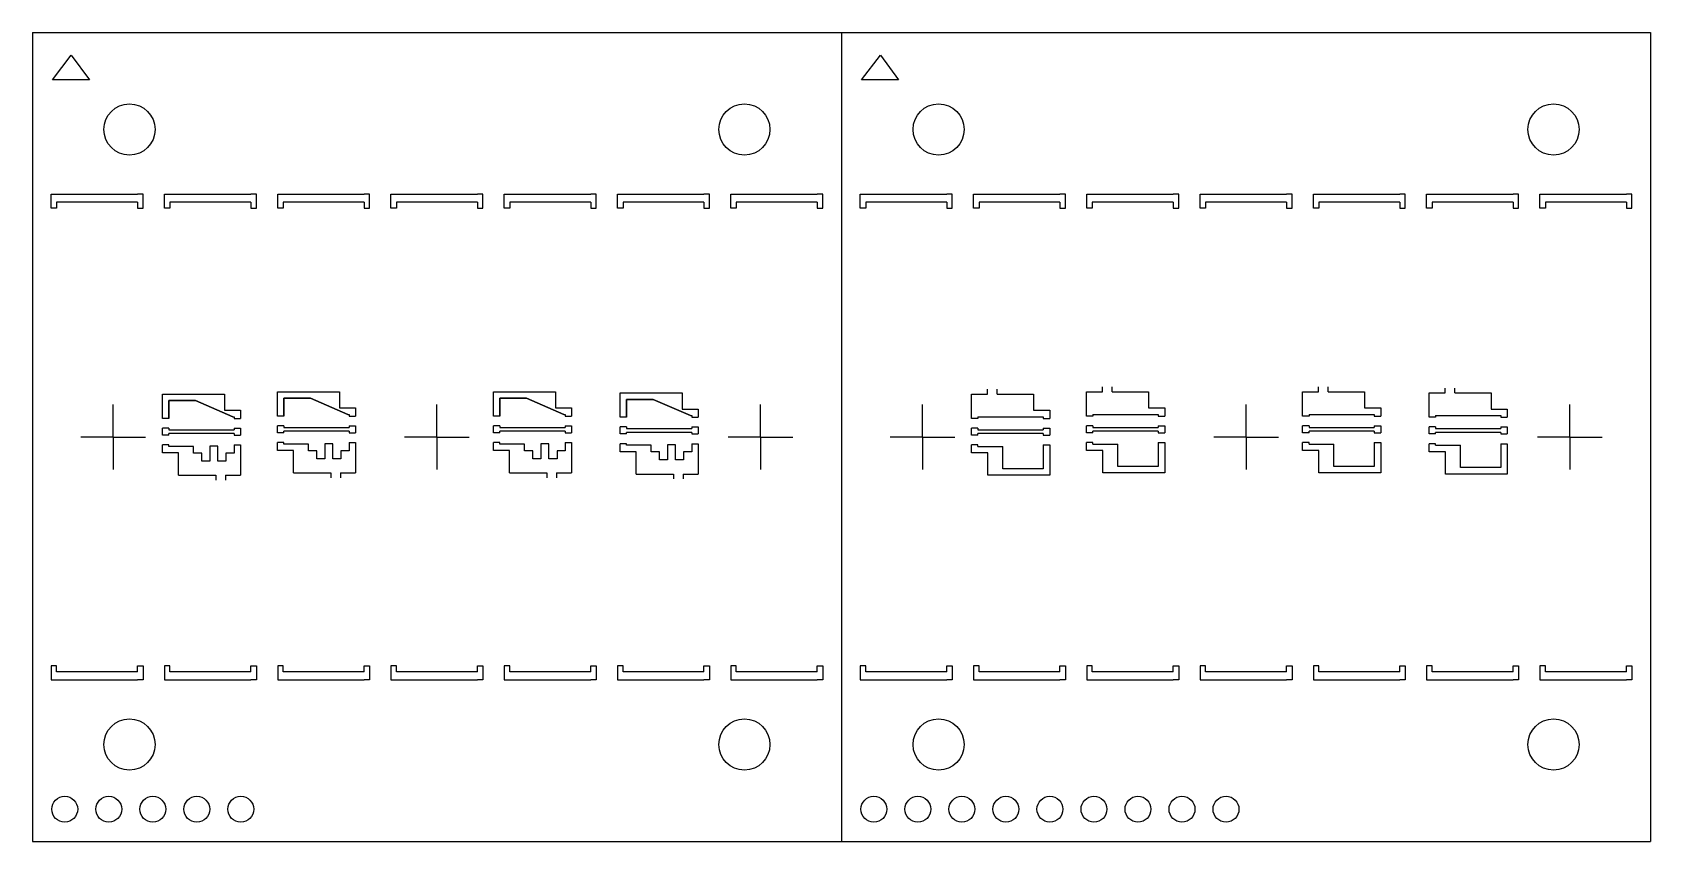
# Model space of a CAD drawing. Extents: x -12.5 to 37.5, y -12.5 to 12.5.
import ezdxf

# ---------------------------------------------------------------- set-up
doc = ezdxf.new("R2010")
doc.units = 0

msp = doc.modelspace()

# ---------------------------------------------------------------- linework, layer by layer
for p, q in [((-12.5, 12.5), (12.5, 12.5)), ((-12.5, 12.5), (-12.5, -12.5)), ((12.5, 12.5), (12.5, -12.5)), ((12.5, 12.5), (37.5, 12.5)), ((12.5, 12.5), (12.5, -12.5)), ((37.5, 12.5), (37.5, -12.5)), ((-11.883, 11.034), (-11.298, 11.8)), ((-11.298, 11.8), (-10.735, 11.034)), ((13.117, 11.034), (13.702, 11.8)), ((13.702, 11.8), (14.265, 11.034)), ((-10.735, 11.034), (-11.883, 11.034)), ((14.265, 11.034), (13.117, 11.034)), ((-11.92, 7.072), (-11.92, 7.5)), ((-11.92, 7.5), (-11.75, 7.5)), ((-11.75, 7.072), (-11.92, 7.072)), ((-11.75, 7.5), (-9.25, 7.5)), ((-9.25, 7.25), (-11.75, 7.25)), ((-11.75, 7.25), (-11.75, 7.072)), ((-9.08, 7.5), (-9.25, 7.5)), ((-9.25, 7.25), (-9.25, 7.072)), ((-9.25, 7.072), (-9.08, 7.072)), ((-9.08, 7.072), (-9.08, 7.5)), ((-8.42, 7.072), (-8.42, 7.5)), ((-8.42, 7.5), (-8.25, 7.5)), ((-8.25, 7.072), (-8.42, 7.072)), ((-8.25, 7.5), (-5.75, 7.5)), ((-5.75, 7.25), (-8.25, 7.25)), ((-8.25, 7.25), (-8.25, 7.072)), ((-5.58, 7.5), (-5.75, 7.5)), ((-5.75, 7.25), (-5.75, 7.072)), ((-5.75, 7.072), (-5.58, 7.072)), ((-5.58, 7.072), (-5.58, 7.5)), ((-4.92, 7.072), (-4.92, 7.5)), ((-4.92, 7.5), (-4.75, 7.5)), ((-4.75, 7.072), (-4.92, 7.072)), ((-4.75, 7.5), (-2.25, 7.5)), ((-2.25, 7.25), (-4.75, 7.25)), ((-4.75, 7.25), (-4.75, 7.072)), ((-2.08, 7.5), (-2.25, 7.5)), ((-2.25, 7.25), (-2.25, 7.072)), ((-2.25, 7.072), (-2.08, 7.072)), ((-2.08, 7.072), (-2.08, 7.5)), ((-1.42, 7.072), (-1.42, 7.5)), ((-1.42, 7.5), (-1.25, 7.5)), ((-1.25, 7.072), (-1.42, 7.072)), ((-1.25, 7.5), (1.25, 7.5)), ((1.25, 7.25), (-1.25, 7.25)), ((-1.25, 7.25), (-1.25, 7.072)), ((1.42, 7.5), (1.25, 7.5)), ((1.25, 7.25), (1.25, 7.072)), ((1.25, 7.072), (1.42, 7.072)), ((1.42, 7.072), (1.42, 7.5)), ((2.08, 7.072), (2.08, 7.5)), ((2.08, 7.5), (2.25, 7.5)), ((2.25, 7.072), (2.08, 7.072)), ((2.25, 7.5), (4.75, 7.5)), ((4.75, 7.25), (2.25, 7.25)), ((2.25, 7.25), (2.25, 7.072)), ((4.92, 7.5), (4.75, 7.5)), ((4.75, 7.25), (4.75, 7.072)), ((4.75, 7.072), (4.92, 7.072)), ((4.92, 7.072), (4.92, 7.5)), ((5.58, 7.072), (5.58, 7.5)), ((5.58, 7.5), (5.75, 7.5)), ((5.75, 7.072), (5.58, 7.072)), ((5.75, 7.5), (8.25, 7.5)), ((8.25, 7.25), (5.75, 7.25)), ((5.75, 7.25), (5.75, 7.072)), ((8.42, 7.5), (8.25, 7.5)), ((8.25, 7.25), (8.25, 7.072)), ((8.25, 7.072), (8.42, 7.072)), ((8.42, 7.072), (8.42, 7.5)), ((9.08, 7.072), (9.08, 7.5)), ((9.08, 7.5), (9.25, 7.5)), ((9.25, 7.072), (9.08, 7.072)), ((9.25, 7.5), (11.75, 7.5)), ((11.75, 7.25), (9.25, 7.25)), ((9.25, 7.25), (9.25, 7.072)), ((11.92, 7.5), (11.75, 7.5)), ((11.75, 7.25), (11.75, 7.072)), ((11.75, 7.072), (11.92, 7.072)), ((11.92, 7.072), (11.92, 7.5)), ((13.08, 7.5), (13.25, 7.5)), ((13.08, 7.072), (13.08, 7.5)), ((13.25, 7.072), (13.08, 7.072)), ((13.25, 7.5), (15.75, 7.5)), ((13.25, 7.25), (13.25, 7.072)), ((15.75, 7.25), (13.25, 7.25)), ((15.92, 7.5), (15.75, 7.5)), ((15.75, 7.25), (15.75, 7.072)), ((15.75, 7.072), (15.92, 7.072)), ((15.92, 7.072), (15.92, 7.5)), ((16.58, 7.5), (16.75, 7.5)), ((16.58, 7.072), (16.58, 7.5)), ((16.75, 7.072), (16.58, 7.072)), ((16.75, 7.5), (19.25, 7.5)), ((16.75, 7.25), (16.75, 7.072)), ((19.25, 7.25), (16.75, 7.25)), ((19.42, 7.5), (19.25, 7.5)), ((19.25, 7.25), (19.25, 7.072)), ((19.25, 7.072), (19.42, 7.072)), ((19.42, 7.072), (19.42, 7.5)), ((20.08, 7.5), (20.25, 7.5)), ((20.08, 7.072), (20.08, 7.5)), ((20.25, 7.072), (20.08, 7.072)), ((20.25, 7.5), (22.75, 7.5)), ((20.25, 7.25), (20.25, 7.072)), ((22.75, 7.25), (20.25, 7.25)), ((22.92, 7.5), (22.75, 7.5)), ((22.75, 7.25), (22.75, 7.072)), ((22.75, 7.072), (22.92, 7.072)), ((22.92, 7.072), (22.92, 7.5)), ((23.58, 7.5), (23.75, 7.5)), ((23.58, 7.072), (23.58, 7.5)), ((23.75, 7.072), (23.58, 7.072)), ((23.75, 7.5), (26.25, 7.5)), ((23.75, 7.25), (23.75, 7.072)), ((26.25, 7.25), (23.75, 7.25)), ((26.42, 7.5), (26.25, 7.5)), ((26.25, 7.25), (26.25, 7.072)), ((26.25, 7.072), (26.42, 7.072)), ((26.42, 7.072), (26.42, 7.5)), ((27.08, 7.5), (27.25, 7.5)), ((27.08, 7.072), (27.08, 7.5)), ((27.25, 7.072), (27.08, 7.072)), ((27.25, 7.5), (29.75, 7.5)), ((27.25, 7.25), (27.25, 7.072)), ((29.75, 7.25), (27.25, 7.25)), ((29.92, 7.5), (29.75, 7.5)), ((29.75, 7.25), (29.75, 7.072)), ((29.75, 7.072), (29.92, 7.072)), ((29.92, 7.072), (29.92, 7.5)), ((30.58, 7.5), (30.75, 7.5)), ((30.58, 7.072), (30.58, 7.5)), ((30.75, 7.072), (30.58, 7.072)), ((30.75, 7.5), (33.25, 7.5)), ((30.75, 7.25), (30.75, 7.072)), ((33.25, 7.25), (30.75, 7.25)), ((33.42, 7.5), (33.25, 7.5)), ((33.25, 7.25), (33.25, 7.072)), ((33.25, 7.072), (33.42, 7.072)), ((33.42, 7.072), (33.42, 7.5)), ((34.08, 7.5), (34.25, 7.5)), ((34.08, 7.072), (34.08, 7.5)), ((34.25, 7.072), (34.08, 7.072)), ((34.25, 7.5), (36.75, 7.5)), ((34.25, 7.25), (34.25, 7.072)), ((36.75, 7.25), (34.25, 7.25)), ((36.92, 7.5), (36.75, 7.5)), ((36.75, 7.25), (36.75, 7.072)), ((36.75, 7.072), (36.92, 7.072)), ((36.92, 7.072), (36.92, 7.5)), ((20.566, 1.397), (20.566, 1.547)), ((20.866, 1.397), (20.866, 1.547)), ((27.241, 1.397), (27.241, 1.547)), ((27.541, 1.397), (27.541, 1.547)), ((31.152, 1.361), (31.152, 1.511)), ((31.452, 1.361), (31.452, 1.511)), ((-7.458, 1.125), (-8.283, 1.125)), ((-8.283, 1.125), (-8.283, 0.575)), ((-6.308, 0.625), (-7.458, 1.125)), ((-3.905, 1.197), (-4.73, 1.197)), ((-4.73, 1.197), (-4.73, 0.647)), ((-2.755, 0.697), (-3.905, 1.197)), ((2.77, 1.197), (1.945, 1.197)), ((1.945, 1.197), (1.945, 0.647)), ((3.92, 0.697), (2.77, 1.197)), ((6.682, 1.161), (5.857, 1.161)), ((5.857, 1.161), (5.857, 0.611)), ((7.832, 0.661), (6.682, 1.161)), ((16.517, 0.575), (16.517, 1.325)), ((16.517, 1.325), (17.013, 1.325)), ((17.013, 1.325), (17.013, 1.475)), ((17.313, 1.325), (17.313, 1.475)), ((17.313, 1.325), (18.432, 1.325)), ((18.432, 1.325), (18.432, 0.825)), ((20.07, 0.647), (20.07, 1.397)), ((20.07, 1.397), (20.566, 1.397)), ((20.866, 1.397), (21.985, 1.397)), ((21.985, 1.397), (21.985, 0.897)), ((26.745, 0.647), (26.745, 1.397)), ((26.745, 1.397), (27.241, 1.397)), ((27.541, 1.397), (28.66, 1.397)), ((28.66, 1.397), (28.66, 0.897)), ((30.657, 0.611), (30.657, 1.361)), ((30.657, 1.361), (31.152, 1.361)), ((31.452, 1.361), (32.572, 1.361)), ((32.572, 1.361), (32.572, 0.861)), ((-10, 0), (-10, 1)), ((-8.283, 0.575), (-8.483, 0.575)), ((-6.308, 0.625), (-6.268, 0.625)), ((-6.268, 0.625), (-6.268, 0.575)), ((-6.268, 0.575), (-6.068, 0.575)), ((-4.73, 0.647), (-4.93, 0.647)), ((-2.755, 0.697), (-2.715, 0.697)), ((-2.715, 0.697), (-2.715, 0.647)), ((-2.715, 0.647), (-2.515, 0.647)), ((0, 0), (0, 1)), ((1.945, 0.647), (1.745, 0.647)), ((3.92, 0.697), (3.96, 0.697)), ((3.96, 0.697), (3.96, 0.647)), ((3.96, 0.647), (4.16, 0.647)), ((5.857, 0.611), (5.657, 0.611)), ((7.832, 0.661), (7.872, 0.661)), ((7.872, 0.661), (7.872, 0.611)), ((7.872, 0.611), (8.072, 0.611)), ((10, 0), (10, 1)), ((15, 0), (15, 1)), ((16.717, 0.575), (16.517, 0.575)), ((16.717, 0.625), (18.732, 0.625)), ((16.717, 0.625), (16.717, 0.575)), ((18.432, 0.825), (18.932, 0.825)), ((18.732, 0.625), (18.732, 0.575)), ((18.732, 0.575), (18.932, 0.575)), ((18.932, 0.825), (18.932, 0.575)), ((20.27, 0.647), (20.07, 0.647)), ((20.27, 0.697), (22.285, 0.697)), ((20.27, 0.697), (20.27, 0.647)), ((21.985, 0.897), (22.485, 0.897)), ((22.285, 0.697), (22.285, 0.647)), ((22.285, 0.647), (22.485, 0.647)), ((22.485, 0.897), (22.485, 0.647)), ((25, 0), (25, 1)), ((26.945, 0.647), (26.745, 0.647)), ((26.945, 0.697), (28.96, 0.697)), ((26.945, 0.697), (26.945, 0.647)), ((28.66, 0.897), (29.16, 0.897)), ((28.96, 0.697), (28.96, 0.647)), ((28.96, 0.647), (29.16, 0.647)), ((29.16, 0.897), (29.16, 0.647)), ((30.857, 0.611), (30.657, 0.611)), ((30.857, 0.661), (32.872, 0.661)), ((30.857, 0.661), (30.857, 0.611)), ((32.572, 0.861), (33.072, 0.861)), ((32.872, 0.661), (32.872, 0.611)), ((32.872, 0.611), (33.072, 0.611)), ((33.072, 0.861), (33.072, 0.611)), ((35, 0), (35, 1)), ((-10, 0), (-11, 0)), ((-10, 0), (-9, 0)), ((-10, 0), (-10, -1)), ((-8.283, 0.275), (-8.483, 0.275)), ((-8.283, 0.058), (-8.483, 0.058)), ((-8.283, 0.275), (-8.283, 0.225)), ((-8.283, 0.225), (-6.268, 0.225)), ((-6.268, 0.108), (-8.283, 0.108)), ((-8.283, 0.058), (-8.283, 0.108)), ((-6.268, 0.275), (-6.068, 0.275)), ((-6.268, 0.275), (-6.268, 0.225)), ((-6.268, 0.108), (-6.268, 0.058)), ((-6.268, 0.058), (-6.068, 0.058)), ((-4.73, 0.347), (-4.93, 0.347)), ((-4.73, 0.13), (-4.93, 0.13)), ((-4.73, 0.347), (-4.73, 0.297)), ((-4.73, 0.297), (-2.715, 0.297)), ((-2.715, 0.18), (-4.73, 0.18)), ((-4.73, 0.13), (-4.73, 0.18)), ((-2.715, 0.347), (-2.515, 0.347)), ((-2.715, 0.347), (-2.715, 0.297)), ((-2.715, 0.18), (-2.715, 0.13)), ((-2.715, 0.13), (-2.515, 0.13)), ((0, 0), (-1, 0)), ((0, 0), (1, 0)), ((0, 0), (0, -1)), ((1.945, 0.347), (1.745, 0.347)), ((1.945, 0.13), (1.745, 0.13)), ((1.945, 0.347), (1.945, 0.297)), ((1.945, 0.297), (3.96, 0.297)), ((3.96, 0.18), (1.945, 0.18)), ((1.945, 0.13), (1.945, 0.18)), ((3.96, 0.347), (4.16, 0.347)), ((3.96, 0.347), (3.96, 0.297)), ((3.96, 0.18), (3.96, 0.13)), ((3.96, 0.13), (4.16, 0.13)), ((5.857, 0.311), (5.657, 0.311)), ((5.857, 0.094), (5.657, 0.094)), ((5.857, 0.311), (5.857, 0.261)), ((5.857, 0.261), (7.872, 0.261)), ((7.872, 0.144), (5.857, 0.144)), ((5.857, 0.094), (5.857, 0.144)), ((7.872, 0.311), (8.072, 0.311)), ((7.872, 0.311), (7.872, 0.261)), ((7.872, 0.144), (7.872, 0.094)), ((7.872, 0.094), (8.072, 0.094)), ((10, 0), (9, 0)), ((10, 0), (11, 0)), ((10, 0), (10, -1)), ((15, 0), (14, 0)), ((15, 0), (16, 0)), ((15, 0), (15, -1)), ((16.717, 0.275), (16.517, 0.275)), ((16.717, 0.058), (16.517, 0.058)), ((16.717, 0.275), (16.717, 0.225)), ((16.717, 0.275), (16.717, 0.225)), ((16.717, 0.225), (18.732, 0.225)), ((18.732, 0.108), (16.717, 0.108)), ((16.717, 0.058), (16.717, 0.108)), ((18.732, 0.275), (18.932, 0.275)), ((18.732, 0.275), (18.732, 0.225)), ((18.732, 0.108), (18.732, 0.058)), ((18.732, 0.058), (18.932, 0.058)), ((20.27, 0.347), (20.07, 0.347)), ((20.27, 0.13), (20.07, 0.13)), ((20.27, 0.347), (20.27, 0.297)), ((20.27, 0.347), (20.27, 0.297)), ((20.27, 0.297), (22.285, 0.297)), ((22.285, 0.18), (20.27, 0.18)), ((20.27, 0.13), (20.27, 0.18)), ((22.285, 0.347), (22.485, 0.347)), ((22.285, 0.347), (22.285, 0.297)), ((22.285, 0.18), (22.285, 0.13)), ((22.285, 0.13), (22.485, 0.13)), ((25, 0), (24, 0)), ((25, 0), (26, 0)), ((25, 0), (25, -1)), ((26.945, 0.347), (26.745, 0.347)), ((26.945, 0.13), (26.745, 0.13)), ((26.945, 0.347), (26.945, 0.297)), ((26.945, 0.347), (26.945, 0.297)), ((26.945, 0.297), (28.96, 0.297)), ((28.96, 0.18), (26.945, 0.18)), ((26.945, 0.13), (26.945, 0.18)), ((28.96, 0.347), (29.16, 0.347)), ((28.96, 0.347), (28.96, 0.297)), ((28.96, 0.18), (28.96, 0.13)), ((28.96, 0.13), (29.16, 0.13)), ((30.857, 0.311), (30.657, 0.311)), ((30.857, 0.094), (30.657, 0.094)), ((30.857, 0.311), (30.857, 0.261)), ((30.857, 0.311), (30.857, 0.261)), ((30.857, 0.261), (32.872, 0.261)), ((32.872, 0.144), (30.857, 0.144)), ((30.857, 0.094), (30.857, 0.144)), ((32.872, 0.311), (33.072, 0.311)), ((32.872, 0.311), (32.872, 0.261)), ((32.872, 0.144), (32.872, 0.094)), ((32.872, 0.094), (33.072, 0.094)), ((35, 0), (34, 0)), ((35, 0), (36, 0)), ((35, 0), (35, -1)), ((-8.483, -0.492), (-8.483, -0.242)), ((-8.283, -0.242), (-8.483, -0.242)), ((-7.983, -0.492), (-8.483, -0.492)), ((-8.283, -0.292), (-8.283, -0.242)), ((-7.518, -0.292), (-8.283, -0.292)), ((-7.983, -1.182), (-7.983, -0.492)), ((-7.518, -0.495), (-7.518, -0.292)), ((-7.268, -0.495), (-7.518, -0.495)), ((-7.268, -0.745), (-7.268, -0.495)), ((-6.768, -0.282), (-7.018, -0.282)), ((-7.018, -0.282), (-7.018, -0.745)), ((-6.768, -0.745), (-6.768, -0.282)), ((-6.268, -0.495), (-6.518, -0.495)), ((-6.518, -0.495), (-6.518, -0.745)), ((-6.268, -0.242), (-6.068, -0.242)), ((-6.268, -0.242), (-6.268, -0.495)), ((-6.068, -0.242), (-6.068, -1.182)), ((-4.93, -0.42), (-4.93, -0.17)), ((-4.73, -0.17), (-4.93, -0.17)), ((-4.43, -0.42), (-4.93, -0.42)), ((-4.73, -0.22), (-4.73, -0.17)), ((-3.965, -0.22), (-4.73, -0.22)), ((-4.43, -1.11), (-4.43, -0.42)), ((-3.965, -0.423), (-3.965, -0.22)), ((-3.715, -0.423), (-3.965, -0.423)), ((-3.715, -0.673), (-3.715, -0.423)), ((-3.215, -0.21), (-3.465, -0.21)), ((-3.465, -0.21), (-3.465, -0.673)), ((-3.215, -0.673), (-3.215, -0.21)), ((-2.715, -0.423), (-2.965, -0.423)), ((-2.965, -0.423), (-2.965, -0.673)), ((-2.715, -0.17), (-2.515, -0.17)), ((-2.715, -0.17), (-2.715, -0.423)), ((-2.515, -0.17), (-2.515, -1.11)), ((1.745, -0.42), (1.745, -0.17)), ((1.945, -0.17), (1.745, -0.17)), ((2.245, -0.42), (1.745, -0.42)), ((1.945, -0.22), (1.945, -0.17)), ((2.71, -0.22), (1.945, -0.22)), ((2.245, -1.11), (2.245, -0.42)), ((2.71, -0.423), (2.71, -0.22)), ((2.96, -0.423), (2.71, -0.423)), ((2.96, -0.673), (2.96, -0.423)), ((3.46, -0.21), (3.21, -0.21)), ((3.21, -0.21), (3.21, -0.673)), ((3.46, -0.673), (3.46, -0.21)), ((3.96, -0.423), (3.71, -0.423)), ((3.71, -0.423), (3.71, -0.673)), ((3.96, -0.17), (4.16, -0.17)), ((3.96, -0.17), (3.96, -0.423)), ((4.16, -0.17), (4.16, -1.11)), ((5.657, -0.456), (5.657, -0.206)), ((5.857, -0.206), (5.657, -0.206)), ((6.157, -0.456), (5.657, -0.456)), ((5.857, -0.256), (5.857, -0.206)), ((6.622, -0.256), (5.857, -0.256)), ((6.157, -1.146), (6.157, -0.456)), ((6.622, -0.459), (6.622, -0.256)), ((6.872, -0.459), (6.622, -0.459)), ((6.872, -0.709), (6.872, -0.459)), ((7.372, -0.246), (7.122, -0.246)), ((7.122, -0.246), (7.122, -0.709)), ((7.372, -0.709), (7.372, -0.246)), ((7.872, -0.459), (7.622, -0.459)), ((7.622, -0.459), (7.622, -0.709)), ((7.872, -0.206), (8.072, -0.206)), ((7.872, -0.206), (7.872, -0.459)), ((8.072, -0.206), (8.072, -1.146)), ((16.717, -0.242), (16.517, -0.242)), ((16.717, -0.292), (16.717, -0.242)), ((16.717, -0.292), (17.482, -0.292)), ((17.482, -0.982), (17.482, -0.292)), ((18.732, -0.242), (18.932, -0.242)), ((18.732, -0.242), (18.732, -0.982)), ((20.27, -0.17), (20.07, -0.17)), ((20.27, -0.22), (20.27, -0.17)), ((20.27, -0.22), (21.035, -0.22)), ((21.035, -0.91), (21.035, -0.22)), ((22.285, -0.17), (22.485, -0.17)), ((22.285, -0.17), (22.285, -0.91)), ((26.945, -0.17), (26.745, -0.17)), ((26.945, -0.22), (26.945, -0.17)), ((26.945, -0.22), (27.71, -0.22)), ((27.71, -0.91), (27.71, -0.22)), ((28.96, -0.17), (29.16, -0.17)), ((28.96, -0.17), (28.96, -0.91)), ((30.857, -0.206), (30.657, -0.206)), ((30.857, -0.256), (30.857, -0.206)), ((30.857, -0.256), (31.622, -0.256)), ((31.622, -0.946), (31.622, -0.256)), ((32.872, -0.206), (33.072, -0.206)), ((32.872, -0.206), (32.872, -0.946)), ((-7.018, -0.745), (-7.268, -0.745)), ((-6.518, -0.745), (-6.768, -0.745)), ((-3.465, -0.673), (-3.715, -0.673)), ((-2.965, -0.673), (-3.215, -0.673)), ((3.21, -0.673), (2.96, -0.673)), ((3.71, -0.673), (3.46, -0.673)), ((7.122, -0.709), (6.872, -0.709)), ((7.622, -0.709), (7.372, -0.709)), ((18.732, -0.982), (17.482, -0.982)), ((22.285, -0.91), (21.035, -0.91)), ((28.96, -0.91), (27.71, -0.91)), ((32.872, -0.946), (31.622, -0.946)), ((-7.983, -1.182), (-6.833, -1.182)), ((-6.833, -1.182), (-6.833, -1.332)), ((-6.533, -1.182), (-6.068, -1.182)), ((-6.533, -1.182), (-6.533, -1.332)), ((-4.43, -1.11), (-3.28, -1.11)), ((-3.28, -1.11), (-3.28, -1.26)), ((-2.98, -1.11), (-2.515, -1.11)), ((-2.98, -1.11), (-2.98, -1.26)), ((2.245, -1.11), (3.395, -1.11)), ((3.395, -1.11), (3.395, -1.26)), ((3.695, -1.11), (4.16, -1.11)), ((3.695, -1.11), (3.695, -1.26)), ((6.157, -1.146), (7.307, -1.146)), ((7.307, -1.146), (7.307, -1.296)), ((7.607, -1.146), (8.072, -1.146)), ((7.607, -1.146), (7.607, -1.296)), ((-11.75, -7.072), (-11.92, -7.072)), ((-11.92, -7.072), (-11.92, -7.5)), ((-11.92, -7.5), (-11.75, -7.5)), ((-11.75, -7.25), (-11.75, -7.072)), ((-9.25, -7.25), (-11.75, -7.25)), ((-11.75, -7.5), (-9.25, -7.5)), ((-9.25, -7.072), (-9.08, -7.072)), ((-9.25, -7.25), (-9.25, -7.072)), ((-9.08, -7.5), (-9.25, -7.5)), ((-9.08, -7.072), (-9.08, -7.5)), ((-8.25, -7.072), (-8.42, -7.072)), ((-8.42, -7.072), (-8.42, -7.5)), ((-8.42, -7.5), (-8.25, -7.5)), ((-8.25, -7.25), (-8.25, -7.072)), ((-5.75, -7.25), (-8.25, -7.25)), ((-8.25, -7.5), (-5.75, -7.5)), ((-5.75, -7.072), (-5.58, -7.072)), ((-5.75, -7.25), (-5.75, -7.072)), ((-5.58, -7.5), (-5.75, -7.5)), ((-5.58, -7.072), (-5.58, -7.5)), ((-4.75, -7.072), (-4.92, -7.072)), ((-4.92, -7.072), (-4.92, -7.5)), ((-4.92, -7.5), (-4.75, -7.5)), ((-4.75, -7.25), (-4.75, -7.072)), ((-2.25, -7.25), (-4.75, -7.25)), ((-4.75, -7.5), (-2.25, -7.5)), ((-2.25, -7.072), (-2.08, -7.072)), ((-2.25, -7.25), (-2.25, -7.072)), ((-2.08, -7.5), (-2.25, -7.5)), ((-2.08, -7.072), (-2.08, -7.5)), ((-1.25, -7.072), (-1.42, -7.072)), ((-1.42, -7.072), (-1.42, -7.5)), ((-1.42, -7.5), (-1.25, -7.5)), ((-1.25, -7.25), (-1.25, -7.072)), ((1.25, -7.25), (-1.25, -7.25)), ((-1.25, -7.5), (1.25, -7.5)), ((1.25, -7.072), (1.42, -7.072)), ((1.25, -7.25), (1.25, -7.072)), ((1.42, -7.5), (1.25, -7.5)), ((1.42, -7.072), (1.42, -7.5)), ((2.25, -7.072), (2.08, -7.072)), ((2.08, -7.072), (2.08, -7.5)), ((2.08, -7.5), (2.25, -7.5)), ((2.25, -7.25), (2.25, -7.072)), ((4.75, -7.25), (2.25, -7.25)), ((2.25, -7.5), (4.75, -7.5)), ((4.75, -7.072), (4.92, -7.072)), ((4.75, -7.25), (4.75, -7.072)), ((4.92, -7.5), (4.75, -7.5)), ((4.92, -7.072), (4.92, -7.5)), ((5.75, -7.072), (5.58, -7.072)), ((5.58, -7.072), (5.58, -7.5)), ((5.58, -7.5), (5.75, -7.5)), ((5.75, -7.25), (5.75, -7.072)), ((8.25, -7.25), (5.75, -7.25)), ((5.75, -7.5), (8.25, -7.5)), ((8.25, -7.072), (8.42, -7.072)), ((8.25, -7.25), (8.25, -7.072)), ((8.42, -7.5), (8.25, -7.5)), ((8.42, -7.072), (8.42, -7.5)), ((9.25, -7.072), (9.08, -7.072)), ((9.08, -7.072), (9.08, -7.5)), ((9.08, -7.5), (9.25, -7.5)), ((9.25, -7.25), (9.25, -7.072)), ((11.75, -7.25), (9.25, -7.25)), ((9.25, -7.5), (11.75, -7.5)), ((11.75, -7.072), (11.92, -7.072)), ((11.75, -7.25), (11.75, -7.072)), ((11.92, -7.5), (11.75, -7.5)), ((11.92, -7.072), (11.92, -7.5)), ((13.08, -7.072), (13.08, -7.5)), ((13.25, -7.072), (13.08, -7.072)), ((13.08, -7.5), (13.25, -7.5)), ((13.25, -7.25), (13.25, -7.072)), ((15.75, -7.25), (13.25, -7.25)), ((13.25, -7.5), (15.75, -7.5)), ((15.75, -7.25), (15.75, -7.072)), ((15.75, -7.072), (15.92, -7.072)), ((15.92, -7.5), (15.75, -7.5)), ((15.92, -7.072), (15.92, -7.5)), ((16.58, -7.072), (16.58, -7.5)), ((16.75, -7.072), (16.58, -7.072)), ((16.58, -7.5), (16.75, -7.5)), ((16.75, -7.25), (16.75, -7.072)), ((19.25, -7.25), (16.75, -7.25)), ((16.75, -7.5), (19.25, -7.5)), ((19.25, -7.25), (19.25, -7.072)), ((19.25, -7.072), (19.42, -7.072)), ((19.42, -7.5), (19.25, -7.5)), ((19.42, -7.072), (19.42, -7.5)), ((20.08, -7.072), (20.08, -7.5)), ((20.25, -7.072), (20.08, -7.072)), ((20.08, -7.5), (20.25, -7.5)), ((20.25, -7.25), (20.25, -7.072)), ((22.75, -7.25), (20.25, -7.25)), ((20.25, -7.5), (22.75, -7.5)), ((22.75, -7.25), (22.75, -7.072)), ((22.75, -7.072), (22.92, -7.072)), ((22.92, -7.5), (22.75, -7.5)), ((22.92, -7.072), (22.92, -7.5)), ((23.58, -7.072), (23.58, -7.5)), ((23.75, -7.072), (23.58, -7.072)), ((23.58, -7.5), (23.75, -7.5)), ((23.75, -7.25), (23.75, -7.072)), ((26.25, -7.25), (23.75, -7.25)), ((23.75, -7.5), (26.25, -7.5)), ((26.25, -7.25), (26.25, -7.072)), ((26.25, -7.072), (26.42, -7.072)), ((26.42, -7.5), (26.25, -7.5)), ((26.42, -7.072), (26.42, -7.5)), ((27.08, -7.072), (27.08, -7.5)), ((27.25, -7.072), (27.08, -7.072)), ((27.08, -7.5), (27.25, -7.5)), ((27.25, -7.25), (27.25, -7.072)), ((29.75, -7.25), (27.25, -7.25)), ((27.25, -7.5), (29.75, -7.5)), ((29.75, -7.25), (29.75, -7.072)), ((29.75, -7.072), (29.92, -7.072)), ((29.92, -7.5), (29.75, -7.5)), ((29.92, -7.072), (29.92, -7.5)), ((30.58, -7.072), (30.58, -7.5)), ((30.75, -7.072), (30.58, -7.072)), ((30.58, -7.5), (30.75, -7.5)), ((30.75, -7.25), (30.75, -7.072)), ((33.25, -7.25), (30.75, -7.25)), ((30.75, -7.5), (33.25, -7.5)), ((33.25, -7.25), (33.25, -7.072)), ((33.25, -7.072), (33.42, -7.072)), ((33.42, -7.5), (33.25, -7.5)), ((33.42, -7.072), (33.42, -7.5)), ((34.08, -7.072), (34.08, -7.5)), ((34.25, -7.072), (34.08, -7.072)), ((34.08, -7.5), (34.25, -7.5)), ((34.25, -7.25), (34.25, -7.072)), ((36.75, -7.25), (34.25, -7.25)), ((34.25, -7.5), (36.75, -7.5)), ((36.75, -7.25), (36.75, -7.072)), ((36.75, -7.072), (36.92, -7.072)), ((36.92, -7.5), (36.75, -7.5)), ((36.92, -7.072), (36.92, -7.5)), ((-12.5, -12.5), (12.5, -12.5)), ((12.5, -12.5), (37.5, -12.5))]:
    msp.add_line(p, q)
for points in [[(-8.483, 0.575, 0), (-8.483, 1.325, 0), (-6.568, 1.325, 0), (-6.568, 0.825, 0), (-6.068, 0.825, 0), (-6.068, 0.575, 0)], [(-8.283, 1.125, 0), (-7.458, 1.125, 0), (-6.308, 0.625, 0), (-6.268, 0.625, 0), (-6.268, 0.575, 0)], [(-8.283, 0.575, 0), (-8.283, 1.125, 0)], [(-4.93, 0.647, 0), (-4.93, 1.397, 0), (-3.015, 1.397, 0), (-3.015, 0.897, 0), (-2.515, 0.897, 0), (-2.515, 0.647, 0)], [(-4.73, 1.197, 0), (-3.905, 1.197, 0), (-2.755, 0.697, 0), (-2.715, 0.697, 0), (-2.715, 0.647, 0)], [(-4.73, 0.647, 0), (-4.73, 1.197, 0)], [(1.745, 0.647, 0), (1.745, 1.397, 0), (3.66, 1.397, 0), (3.66, 0.897, 0), (4.16, 0.897, 0), (4.16, 0.647, 0)], [(1.945, 1.197, 0), (2.77, 1.197, 0), (3.92, 0.697, 0), (3.96, 0.697, 0), (3.96, 0.647, 0)], [(1.945, 0.647, 0), (1.945, 1.197, 0)], [(5.657, 0.611, 0), (5.657, 1.361, 0), (7.572, 1.361, 0), (7.572, 0.861, 0), (8.072, 0.861, 0), (8.072, 0.611, 0)], [(5.857, 1.161, 0), (6.682, 1.161, 0), (7.832, 0.661, 0), (7.872, 0.661, 0), (7.872, 0.611, 0)], [(5.857, 0.611, 0), (5.857, 1.161, 0)], [(-8.483, 0.058, 0), (-8.483, 0.275, 0)], [(-6.068, 0.275, 0), (-6.068, 0.058, 0)], [(-4.93, 0.13, 0), (-4.93, 0.347, 0)], [(-2.515, 0.347, 0), (-2.515, 0.13, 0)], [(1.745, 0.13, 0), (1.745, 0.347, 0)], [(4.16, 0.347, 0), (4.16, 0.13, 0)], [(5.657, 0.094, 0), (5.657, 0.311, 0)], [(8.072, 0.311, 0), (8.072, 0.094, 0)], [(16.517, 0.058, 0), (16.517, 0.275, 0)], [(18.932, 0.275, 0), (18.932, 0.058, 0)], [(20.07, 0.13, 0), (20.07, 0.347, 0)], [(22.485, 0.347, 0), (22.485, 0.13, 0)], [(26.745, 0.13, 0), (26.745, 0.347, 0)], [(29.16, 0.347, 0), (29.16, 0.13, 0)], [(30.657, 0.094, 0), (30.657, 0.311, 0)], [(33.072, 0.311, 0), (33.072, 0.094, 0)], [(18.932, -0.242, 0), (18.932, -1.182, 0), (17.017, -1.182, 0), (17.017, -0.492, 0), (16.517, -0.492, 0), (16.517, -0.242, 0)], [(22.485, -0.17, 0), (22.485, -1.11, 0), (20.57, -1.11, 0), (20.57, -0.42, 0), (20.07, -0.42, 0), (20.07, -0.17, 0)], [(29.16, -0.17, 0), (29.16, -1.11, 0), (27.245, -1.11, 0), (27.245, -0.42, 0), (26.745, -0.42, 0), (26.745, -0.17, 0)], [(33.072, -0.206, 0), (33.072, -1.146, 0), (31.157, -1.146, 0), (31.157, -0.456, 0), (30.657, -0.456, 0), (30.657, -0.206, 0)]]:
    msp.add_polyline3d(points)
for centre, radius in [((-9.5, 9.5), 0.79), ((9.5, 9.5), 0.79), ((15.5, 9.5), 0.79), ((34.5, 9.5), 0.79), ((-9.5, -9.5), 0.79), ((9.5, -9.5), 0.79), ((15.5, -9.5), 0.79), ((34.5, -9.5), 0.79), ((-11.5, -11.5), 0.4), ((-10.14, -11.5), 0.4), ((-8.78, -11.5), 0.4), ((-7.42, -11.5), 0.4), ((-6.06, -11.5), 0.4), ((13.5, -11.5), 0.4), ((14.86, -11.5), 0.4), ((16.22, -11.5), 0.4), ((17.58, -11.5), 0.4), ((18.94, -11.5), 0.4), ((20.3, -11.5), 0.4), ((21.66, -11.5), 0.4), ((23.02, -11.5), 0.4), ((24.38, -11.5), 0.4)]:
    msp.add_circle(centre, radius)

doc.saveas('drawing.dxf')
